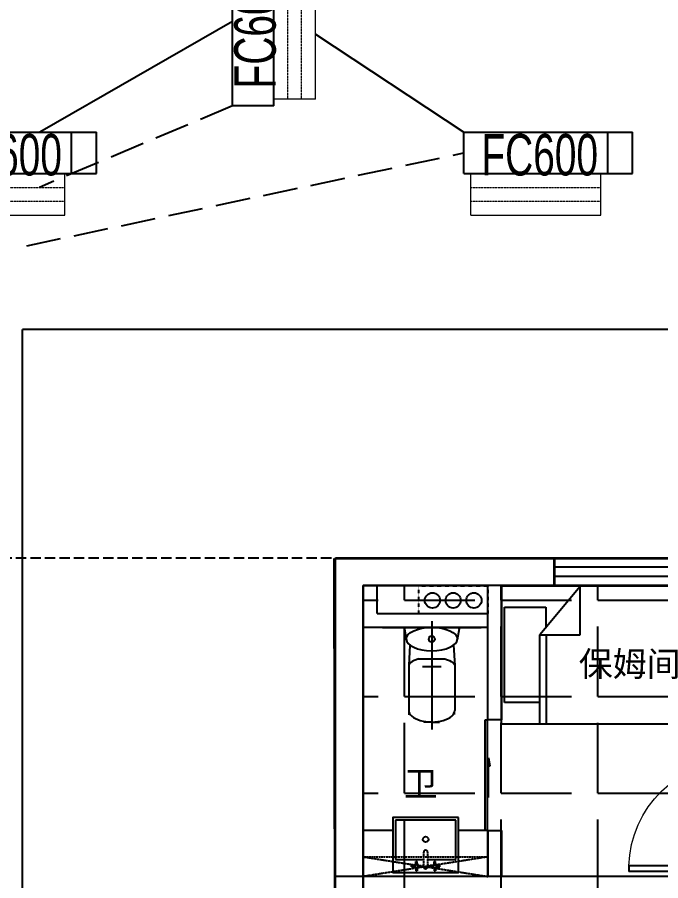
# Model space of a CAD drawing. Extents: x -284868 to 304789, y -137694 to 137894.
# Drawn here: x -75506 to -70857, y -18276 to -12034 of the extents above; entities that cross this region are included whole.
import ezdxf

# ---------------------------------------------------------------- set-up
doc = ezdxf.new("R2010")
doc.units = 0
for name, pattern in [('AX-COMP-140B（200）$0$1#comfort_plan$0$DASH', [0.35, 0.25, -0.1]), ('AX-COMP-140B（200）$0$DASH', [0.35, 0.25, -0.1]), ('DASH', [0.35, 0.25, -0.1]), ('DOTE', [2.42, 2, -0.2, 0.02, -0.2])]:
    doc.linetypes.add(name, pattern=pattern)
doc.layers.get('0').update_dxf_attribs({"linetype": 'CONTINUOUS'})
for name, color, linetype in [('0-墙', 4, 'CONTINUOUS'), ('0-底图', 251, 'CONTINUOUS'), ('0-窗', 11, 'CONTINUOUS'), ('0-非设计区域', 251, 'CONTINUOUS'), ('M-EQ-AC', 1, 'CONTINUOUS'), ('P-平面家具', 3, 'CONTINUOUS'), ('WIRE-广播线', 220, 'DOTE'), ('WIRE-照明', 130, 'CONTINUOUS')]:
    doc.layers.add(name, color=color, linetype=linetype)
doc.layers.add('M-D-AC-DF', color=2, linetype='CONTINUOUS', lineweight=20)
doc.styles.add('_TCH_DYN', font='')
doc.styles.add('L1', font='haiwenrs.shx', dxfattribs={"width": 0.7, "bigfont": 'haiwenhz.shx'})
doc.styles.get('_TCH_DYN').set_extended_font_data('SimSun')

# ---------------------------------------------------------------- blocks, each defined once
blk = doc.blocks.new('*U154')
for p, q in [((-600, 280), (350, 280)), ((-600, 280), (-600, -70)), ((350, 280), (350, -70)), ((-200.4, 205.9), (-231.6, 205.9)), ((-231.6, 205.9), (-231.6, 195.9)), ((-200.4, 205.9), (-200.4, 237.1)), ((-200.4, 237.1), (-190.4, 237.1)), ((-190.4, 205.9), (-190.4, 237.1)), ((-190.4, 205.9), (-159.1, 205.9)), ((-159.1, 205.9), (-159.1, 195.9)), ((-59.6, 205.9), (-90.9, 205.9)), ((-90.9, 205.9), (-90.9, 195.9)), ((-59.6, 205.9), (-59.6, 237.1)), ((-49.6, 237.1), (-59.6, 237.1)), ((-49.6, 205.9), (-49.6, 237.1)), ((-49.6, 205.9), (-18.4, 205.9)), ((-18.4, 205.9), (-18.4, 195.9)), ((-139.6, 150), (-355, 150)), ((-355, 150), (-355, -150)), ((-200.4, 195.9), (-231.6, 195.9)), ((-200.4, 195.9), (-200.4, 164.6)), ((-200.4, 164.6), (-190.4, 164.6)), ((-190.4, 195.9), (-159.1, 195.9)), ((-190.4, 195.9), (-190.4, 164.6)), ((105, 150), (-110.4, 150)), ((-59.6, 195.9), (-90.9, 195.9)), ((-59.6, 195.9), (-59.6, 164.6)), ((-49.6, 164.6), (-59.6, 164.6)), ((-49.6, 195.9), (-18.4, 195.9)), ((-49.6, 195.9), (-49.6, 164.6)), ((105, -150), (105, 150)), ((-600, -70), (-375, -70)), ((125, -70), (350, -70)), ((-355, -150), (105, -150))]:
    blk.add_line(p, q)
at = {"linetype": 'AX-COMP-140B（200）$0$1#comfort_plan$0$DASH'}
for p, q in [((350, 130), (-599.9, 280)), ((-599.9, 130), (350, 280)), ((350, 130), (-599.9, 130))]:
    blk.add_line(p, q, dxfattribs=at)
at = {"linetype": 'AX-COMP-140B（200）$0$DASH'}
for p, q in [((-139.4, 95.9), (-139.4, 205.2)), ((-110.6, 205.2), (-110.6, 95.9))]:
    blk.add_line(p, q, dxfattribs=at)
blk.add_lwpolyline([(-375, -170), (125, -170), (125, 250), (-375, 250)], close=True)
blk.add_circle((-125, -2.4), 21.4)
for centre, start, end in [((-195.4, 200.9), 107.00272, 162.99728), ((-195.4, 200.9), 17.00272, 72.99728), ((-54.6, 200.9), 107.00272, 162.99728), ((-54.6, 200.9), 17.00272, 72.99728), ((-195.4, 200.9), 197.00272, 252.99728), ((-195.4, 200.9), 287.00272, 342.99728), ((-54.6, 200.9), 197.00272, 252.99728), ((-54.6, 200.9), 287.00272, 342.99728)]:
    blk.add_arc(centre, 17.1, start, end, dxfattribs=at)
for centre, radius, start, end in [((-125, 200.9), 20, 315.95732, 224.04268), ((-125, 205.2), 14.4, 0, 180), ((-125, 94.3), 14.5, 173.57398, 6.42602)]:
    blk.add_arc(centre, radius, start, end)
blk = doc.blocks.new('1110000110023AX-COMP-140B（200）$0$111110111022110811071652CDX卫生间立管047060')
at = {"linetype": 'AX-COMP-140B（200）$0$1#comfort_plan$0$DASH', "ltscale": 0.2}
for p, q in [((-250, 105), (250, 105)), ((-250, 105), (-250, -95)), ((250, 105), (250, -95)), ((-250, -95), (250, -95))]:
    blk.add_line(p, q, dxfattribs=at)
for centre in [(-150, 0), (0, 0), (150, 0)]:
    blk.add_circle(centre, 55)
blk = doc.blocks.new('*U316')
for p, q in [((600, 80), (600, 280)), ((700, -20), (700, 280)), ((600, 80), (-200, 80)), ((-200, -20), (700, -20))]:
    blk.add_line(p, q)
at = {"extrusion": (0, 0, -1), "zscale": -1}
blk.add_blockref('1110000110023AX-COMP-140B（200）$0$111110111022110811071652CDX卫生间立管047060', (-50, 175), dxfattribs=at)
blk = doc.blocks.new('*U160')
for p, q in [((-375, 280), (375, 280)), ((-175, -351.2), (-175, -384.6)), ((0, -440), (-59.9, -440)), ((0, -440), (59.9, -440))]:
    blk.add_line(p, q)
at = {"ltscale": 10}
for p, q in [((-208, 268.7), (-194.2, 185.4)), ((-197.6, 280), (197.6, 280)), ((0, 327), (0, -496.5)), ((208, 268.7), (194.2, 185.4)), ((-166, 144.9), (-175, -10.6)), ((166, 144.9), (175, -10.6)), ((-100.2, 39.7), (100.2, 39.7)), ((0, 25.9), (0, -63.5)), ((-175, -12), (-175, -351.2)), ((-71.7, -18.8), (71.7, -18.8)), ((-43.6, -18.8), (43.6, -18.8)), ((175, -12), (175, -351.2))]:
    blk.add_line(p, q, dxfattribs=at)
for points in [[(-175, -384.6, 10, 0, 0), (-175, -296.7, 10, 10, 0)], [(175, -384.6, 10, 0, 0), (175, -296.7, 10, 10, 0)]]:
    blk.add_lwpolyline(points, format="xyseb")
blk.add_circle((0, 191.2), 22.8, dxfattribs=at)
for centre, start, end in [((-197.6, 269.5), 90, 184.88863), ((197.6, 269.5), 355.11137, 90)]:
    blk.add_arc(centre, 10.4, start, end, dxfattribs=at)
at = {"ltscale": 10, "extrusion": (0, 0, -1)}
for centre, major_axis, ratio, start_param, end_param in [((0, 191.2), (194.6, 0), 0.456392, 3.141593, 6.283185), ((0.7, -11.9), (-174.9, 3.2), 0.369842, 2.169272, 3.218057)]:
    blk.add_ellipse(centre, major_axis=major_axis, ratio=ratio, start_param=start_param, end_param=end_param, dxfattribs=at)
at = {"ltscale": 10}
for centre, major_axis, ratio, start_param, end_param in [((0, 191.2), (194.6, 0), 0.456392, 3.141593, 6.283185), ((-0.7, -11.9), (174.9, 3.2), 0.369842, 2.169272, 3.218057), ((0, -351.2), (-175, 0), 0.507463, 0, 3.141593)]:
    blk.add_ellipse(centre, major_axis=major_axis, ratio=ratio, start_param=start_param, end_param=end_param, dxfattribs=at)
blk = doc.blocks.new('$plan$00002359')
for p, q in [((156.9, -345.6), (156.9, -26.5)), ((157, -26.7), (846.1, -26.7)), ((846.1, -26.7), (846.1, -400)), ((0, -345.6), (645.1, -345.6)), ((995.9, -710.4), (645.1, -345.6)), ((645.1, -345.6), (645.1, -710.4)), ((645.1, -403.2), (0, -403.2)), ((846.1, -400), (697.4, -400)), ((645.1, -710.4), (995.9, -710.4))]:
    blk.add_line(p, q)
blk.add_lwpolyline([(1000, -2000), (0, -2000), (0, 0), (1000, 0)], close=True)
blk = doc.blocks.new('$WINLIB2D$00000001')
for points in [[(-0.5, 0.5), (-0.5, -0.5)], [(-0.5, 0.5), (0.5, 0.5)], [(0.5, -0.5), (0.5, 0.5)], [(0.5, 0.1667), (-0.5, 0.1667)], [(0.5, -0.1667), (-0.5, -0.1667)], [(-0.5, -0.5), (0.5, -0.5)]]:
    blk.add_lwpolyline(points)
blk = doc.blocks.new('$DorLib2D$00000129')
at = {"linetype": 'Continuous'}
for p, q in [((-0.5, 0.545), (-0.5, 0.6866)), ((-0.5, 0.6866), (0.5, 0.6866)), ((0.5, 0.6866), (0.5, 0.545)), ((0.5, 0.545), (-0.5, 0.545)), ((-0.5, 0.5), (-0.5, 0.545)), ((0.5, 0.5), (0.5, 0.545)), ((-0.2, 0.4375), (0.1584, 0.4375)), ((0.1584, 0.4375), (0.0804, 0.3408)), ((0.0804, 0.3408), (0.0804, 0.4375))]:
    blk.add_line(p, q, dxfattribs=at)
blk = doc.blocks.new('$DorLib2D$00000001')
for p, q in [((0.45, 0.975), (0.5, 0.975)), ((0.45, 0), (0.45, 0.975)), ((0.5, 0), (0.5, 0.975)), ((0.5, 0), (0.45, 0))]:
    blk.add_line(p, q)
at = {"lineweight": 13}
blk.add_arc((0.475, 0), 0.975, 91.46928, 180, dxfattribs=at)
blk = doc.blocks.new('vrthr')
for p, q in [((213247.5, 282359.7), (212047.6, 282357.7)), ((212047.6, 279852.9), (212047.6, 282357.7)), ((213247.5, 282359.7), (213630.8, 282360.4)), ((213630.8, 282360.4), (213631.2, 282160.4)), ((213147.7, 282159.5), (212247.6, 282158.1)), ((212247.6, 279852.9), (212247.6, 282158.1)), ((213147.7, 281190.9), (213147.7, 282159.5)), ((213631.2, 282160.4), (213247.7, 282159.7)), ((213247.7, 282159.7), (213247.7, 281190.9)), ((213247.7, 281190.9), (213147.7, 281190.9)), ((213147.7, 280058.4), (213147.7, 280390.9)), ((213147.7, 280390.9), (213247.7, 280390.9)), ((213247.7, 280390.9), (213247.7, 280058.4)), ((214347.6, 280058.3), (212047.9, 280058.3)), ((212047.9, 279852.9), (212047.9, 280058.3)), ((213247.7, 280058.4), (213147.7, 280058.4)), ((214847.7, 280058.3), (214347.6, 280058.3))]:
    blk.add_line(p, q)
for name, p, xscale, yscale, zscale, rotation in [('$WINLIB2D$00000001', (214231, 282261.6), 1200.000000000006, 200.0000000000007, 1200.000000000006, 180.1104236454829), ('$DorLib2D$00000129', (213197.7, 280790.9), 800.0000000000043, 100.0000000000005, 800.0000000000043, 90)]:
    blk.add_blockref(name, p, dxfattribs=dict(xscale=xscale, yscale=yscale, zscale=zscale, rotation=rotation))
at = {"xscale": -1}
blk.add_blockref('*U316', (212947.8, 281879.6, 0), dxfattribs=at)
at = {"yscale": 0.8000354313272308, "rotation": 90}
blk.add_blockref('$plan$00002359', (213247.7, 281159.7, -0.1), dxfattribs=at)
at = {"extrusion": (-6.03939e-06, -1.06319e-19, 1), "xscale": 0.9500000000000007, "yscale": 0.9500000000000007, "zscale": 0.9500000000000007, "rotation": 359.9943994605343}
blk.add_blockref('*U160', (212743.2, 281593.5, -1.3), dxfattribs=at)
at = {"linetype": 'Continuous', "xscale": -800.0000000000043, "yscale": 800.0000000000043, "zscale": 800, "rotation": 90}
blk.add_blockref('$DorLib2D$00000001', (214947.7, 280495.8), dxfattribs=at)
at = {"extrusion": (6.03939e-06, 1.06776e-19, 1), "xscale": 0.9500000000000001, "yscale": 0.9500000000000001, "zscale": 0.9500000000000001, "rotation": 179.9943994605339}
blk.add_blockref('*U154', (212580.3, 280324.5, 1.3), dxfattribs=at)
at = {"style": '_TCH_DYN'}
for s, p in [('保姆间', (213805.2, 281505.1, -0.1)), ('卫', (212540.9, 280639.3, 0))]:
    blk.add_text(s, height=180, dxfattribs=at).set_placement(p)
blk = doc.blocks.new('fc600')
at = {"layer": 'M-D-AC-DF'}
for p, q in [((136705.7, -1239515.6), (136705.7, -1239215.6)), ((137645.7, -1239515.6), (137645.7, -1239215.6)), ((136705.7, -1239515.6), (137645.7, -1239515.6))]:
    blk.add_line(p, q, dxfattribs=at)
at = {"layer": 'M-D-AC-DF', "linetype": 'DASH'}
for p, q in [((136705.7, -1239315.6), (137645.7, -1239315.6)), ((136705.7, -1239415.6), (137645.7, -1239415.6))]:
    blk.add_line(p, q, dxfattribs=at)
at = {"layer": 'M-EQ-AC'}
for p, q in [((136655.7, -1239215.6), (136655.7, -1238915.6)), ((136655.7, -1238915.6), (137875.7, -1238915.6)), ((137695.7, -1239215.6), (137695.7, -1238915.6)), ((137875.7, -1239215.6), (137875.7, -1238915.6)), ((136655.7, -1239215.6), (137875.7, -1239215.6))]:
    blk.add_line(p, q, dxfattribs=at)
at = {"layer": 'M-EQ-AC', "color": 3, "style": 'L1', "width": 0.7}
blk.add_text('FC600', height=300, dxfattribs=at).set_placement((136782.7, -1239229.1))
blk = doc.blocks.new('A$C24667FCE')
at = {"layer": 'M-EQ-AC', "rotation": 89.99999999999999}
blk.add_blockref('fc600', (-1260411, -137638.3, 0), dxfattribs=at)
at = {"layer": 'M-EQ-AC'}
for p in [(-160352.4, 1237744.1), (-156478.6, 1237744.1)]:
    blk.add_blockref('fc600', p, dxfattribs=at)

msp = doc.modelspace()

# ---------------------------------------------------------------- hatches: boundary and pattern name
at = {"layer": '0-非设计区域', "ltscale": 3}
h = msp.add_hatch(dxfattribs=at)
h.set_pattern_fill('ANGLE', color=256, scale=100)
h.set_pattern_definition([(0, (-492507.45, 452446.1), (0, 698.5), [508, -190.5]), (90, (-492507.45, 452446.1), (-698.5, 4e-14), [508, -190.5])])
h.paths.add_polyline_path([(-75706.6, -21397.7), (-75706.6, -25047.7), (-77756.6, -25047.7), (-77756.6, -28492.7), (-77256.6, -28492.7), (-77256.6, -29242.7), (-72856.6, -29242.7), (-72856.6, -31547.7), (-64356.6, -31547.7), (-64356.6, -29547.7), (-60656.6, -29547.7), (-60656.6, -21392.7), (-68256.6, -21392.7), (-68256.6, -16942.7), (-70406.6, -16942.7), (-70416.6, -16142.7), (-73006.6, -16142.7), (-73006.6, -21397.7)])

# ---------------------------------------------------------------- linework, layer by layer
at = {"layer": '0-墙', "ltscale": 3}
msp.add_lwpolyline([(-73206.6, -15942.7), (-71626.6, -15942.7), (-71626.6, -16142.7), (-73006.6, -16142.7), (-73006.6, -18867.7), (-73206.6, -18867.7), (-73206.6, -15942.7)], dxfattribs=at)
at = {"layer": '0-窗'}
for points in [[(-70426.6, -16142.7), (-71626.6, -16142.7), (-71626.6, -15942.7), (-70426.6, -15942.7)], [(-70426.6, -16077.7), (-71626.6, -16077.7), (-71626.6, -16007.7), (-70426.6, -16007.7)]]:
    msp.add_lwpolyline(points, close=True, dxfattribs=at)
at = {"layer": '0-非设计区域', "ltscale": 3}
msp.add_lwpolyline([(-75706.6, -21397.7), (-75706.6, -25047.7), (-77756.6, -25047.7), (-77756.6, -28492.7), (-77256.6, -28492.7), (-77256.6, -29242.7), (-72856.6, -29242.7), (-72856.6, -31547.7), (-64356.6, -31547.7), (-64356.6, -29547.7), (-60656.6, -29547.7), (-60656.6, -21392.7), (-68256.6, -21392.7), (-68256.6, -16942.7), (-70406.6, -16942.7), (-70416.6, -16142.7), (-73006.6, -16142.7), (-73006.6, -21397.7)], close=True, dxfattribs=at)
at = {"layer": 'P-平面家具', "linetype": 'DASH', "ltscale": 300}
msp.add_lwpolyline([(-75936.6, -21167.7), (-75936.6, -15942.7), (-73206.6, -15942.7)], dxfattribs=at)
at = {"layer": 'WIRE-照明'}
for points, elevation in [([(-73952, -12065.3), (-75342, -12864.2)], 0), ([(-73352, -12155.3), (-72279.5, -12864.2)], 0), ([(-75468.9, -21894.2), (-75468.9, -14291.2)], 0.1)]:
    msp.add_lwpolyline(points, dxfattribs=dict(at, elevation=elevation))
at = {"layer": 'WIRE-照明', "color": 6, "linetype": 'DASH', "ltscale": 1000, "elevation": 0}
for points in [[(-73952, -12675.3), (-75346, -13264.2)], [(-75438.1, -13686.5), (-72279.5, -13014.2)]]:
    msp.add_lwpolyline(points, dxfattribs=at)
at = {"layer": 'WIRE-照明'}
for points in [[(-68529.6, -14291.2), (-75468.9, -14291.2)], [(-73206.6, -15946.5), (-70206.6, -15946.5), (-70206.6, -16742.7), (-68056.6, -16742.7), (-68031, -21196.7), (-60455.9, -21196.7), (-60455.9, -29682.7), (-64155.9, -29747.7), (-64155.9, -31746.7), (-73056.6, -31747.7), (-73056.6, -29447.7), (-77264.7, -29446.7), (-77264.7, -28446.7), (-77956.6, -28492.7), (-77986.6, -24817.7), (-75936.6, -24817.7), (-75936.6, -21167.7), (-75146.6, -21162.7), (-73206.6, -21162.7), (-73215.2, -15946.5)]]:
    msp.add_lwpolyline(points, dxfattribs=at)

# ---------------------------------------------------------------- block references
at = {"layer": '0-底图'}
msp.add_blockref('vrthr', (-285254.3, -298304.3, 0.1), dxfattribs=at)
at = {"layer": 'WIRE-广播线'}
msp.add_blockref('A$C24667FCE', (-52456.6, -11692.7), dxfattribs=at)

doc.saveas('drawing.dxf')
